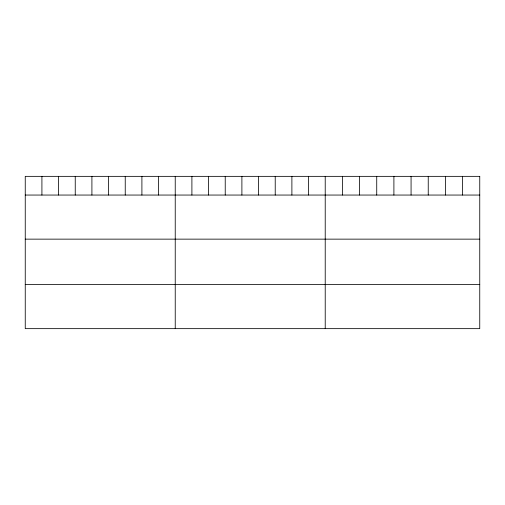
<?xml version="1.0" encoding="UTF-8"?>
<svg xmlns="http://www.w3.org/2000/svg" width="505" height="505" viewBox="0 0 505 505"><rect width="100%" height="100%" fill="white"/><g stroke="black" fill="none" stroke-linecap="round" stroke-linejoin="round"><path stroke-width="0.76" d="M25.25 195.05L479.75 195.05M25.25 239.143L479.75 239.143M25.25 284.561L479.75 284.561M462.58 176.352L462.58 195.05M445.41 176.352L445.41 195.05M428.24 176.352L428.24 195.05M411.07 176.352L411.07 195.05M393.9 176.352L393.9 195.05M376.73 176.352L376.73 195.05M359.56 176.352L359.56 195.05M342.39 176.352L342.39 195.05M325.22 176.352L325.22 328.648M308.555 176.352L308.555 195.05M291.89 176.352L291.89 195.05M275.225 176.352L275.225 195.05M258.56 176.352L258.56 195.05M241.895 176.352L241.895 195.05M225.23 176.352L225.23 195.05M208.565 176.352L208.565 195.05M191.9 176.352L191.9 195.05M175.235 176.352L175.235 328.648M158.57 176.352L158.57 195.05M141.905 176.352L141.905 195.05M125.24 176.352L125.24 195.05M108.575 176.352L108.575 195.05M91.91 176.352L91.91 195.05M75.245 176.352L75.245 195.05M58.58 176.352L58.58 195.05M41.915 176.352L41.915 195.05M479.75 176.352L25.25 176.352L25.25 328.648L479.75 328.648L479.75 176.352"/></g></svg>
